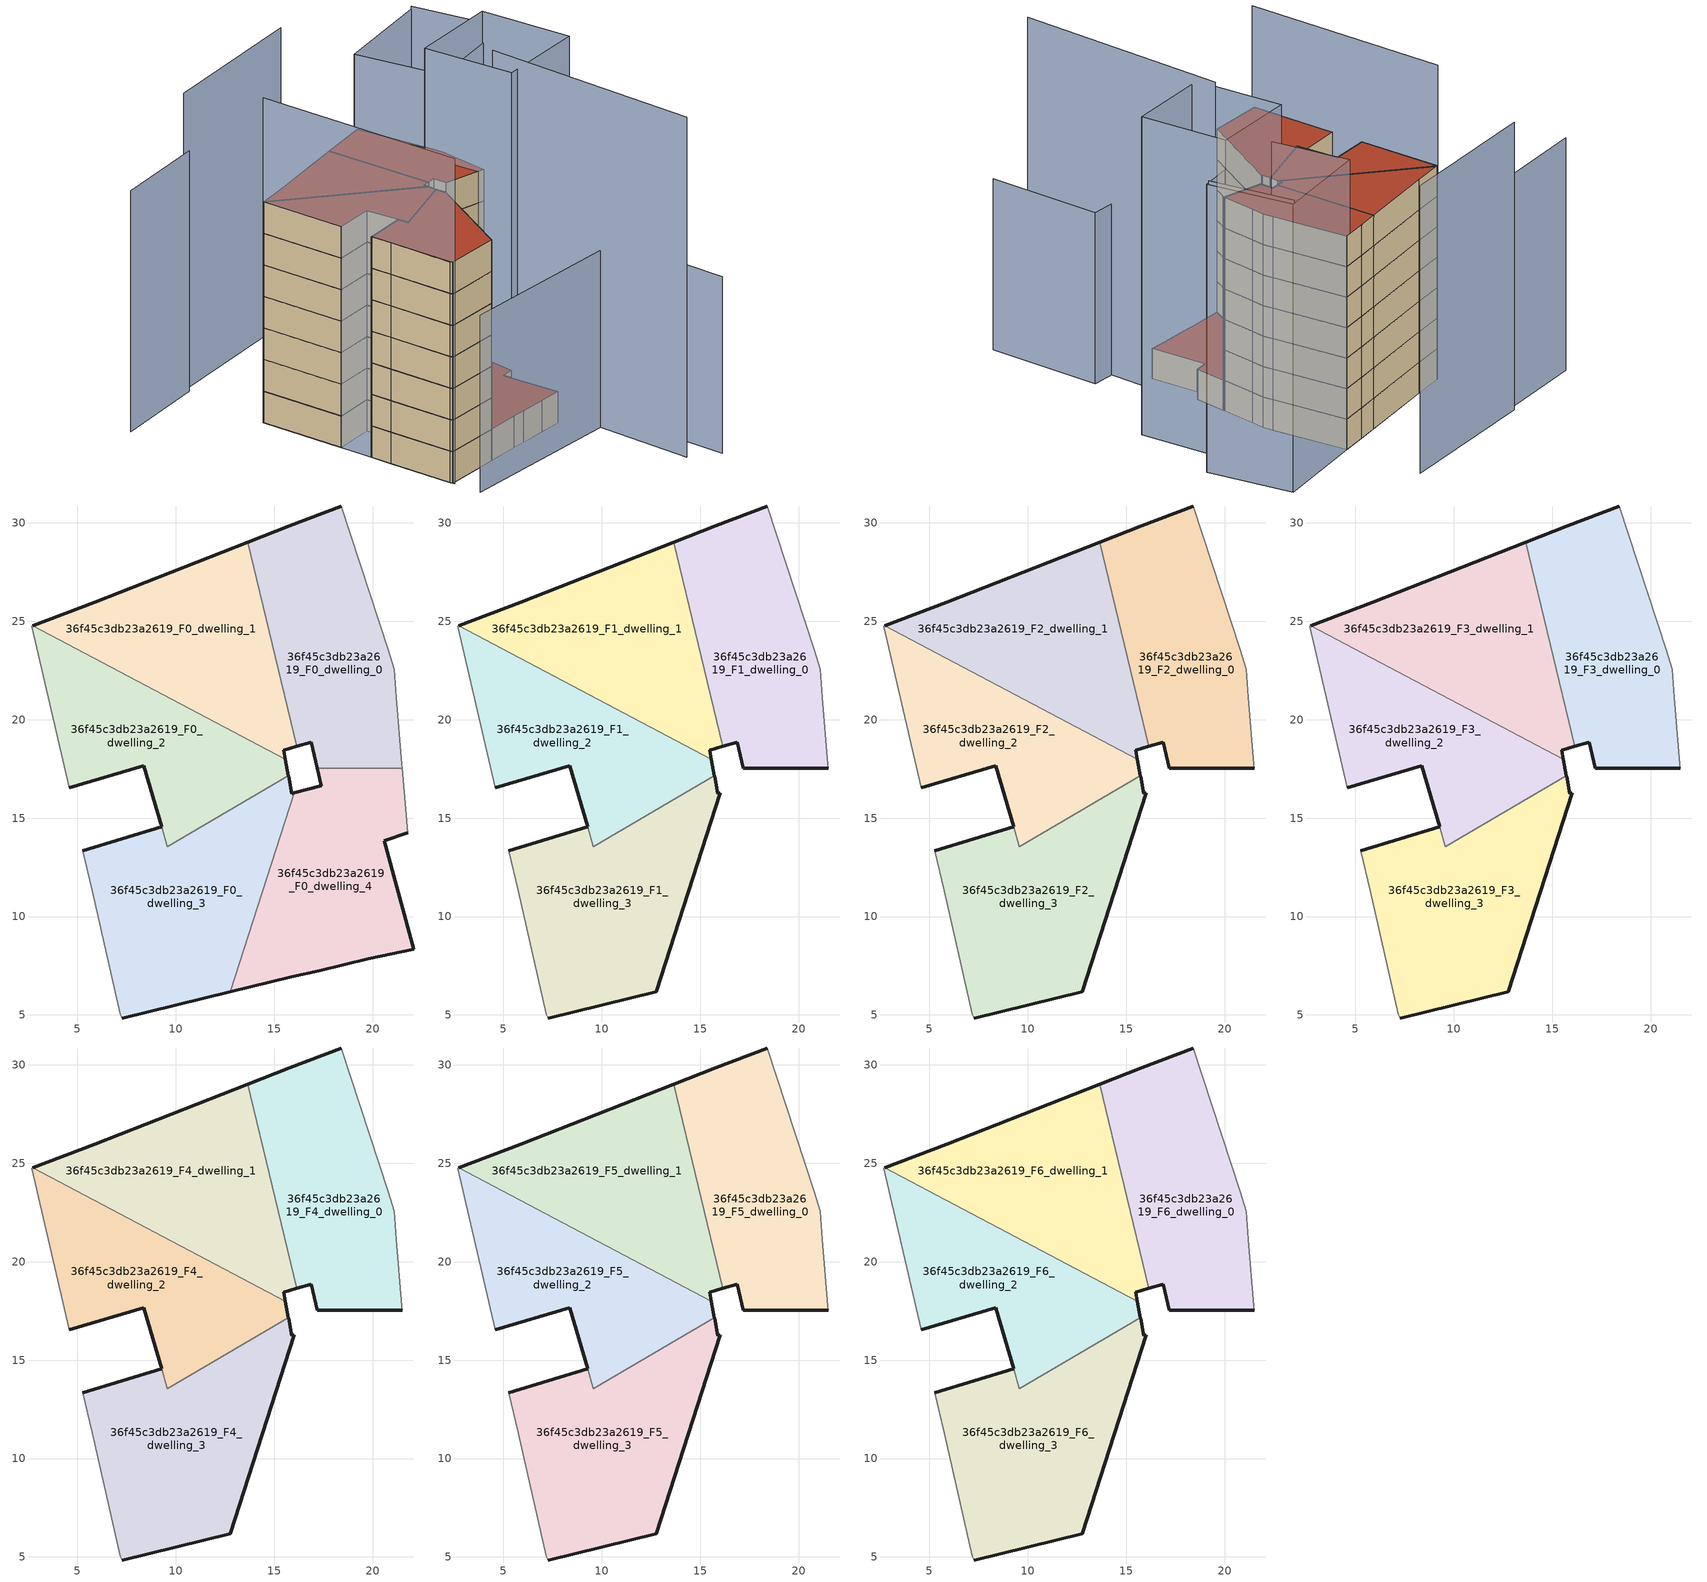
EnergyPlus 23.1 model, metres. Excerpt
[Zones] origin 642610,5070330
36f45c3db23a2619_F0_dwelling_0
 floor ground (EU_floor_Construction): 21.52,17.54 21.5,17.75 21.2,21.15 21.1,22.55 20.8,23.56 18.4,30.86 15.8,29.86 13.67,29.02 16.16,18.64 16.9,18.85 17.19,17.54 z0
 wall outside (EU_wall_Construction): 17.19,17.54 16.9,18.85 16.16,18.64 / 13.67,29.02 15.8,29.86 18.4,30.86 z0:3
 wall adiabatic (EU_wall_Construction): 18.4,30.86 20.8,23.56 21.1,22.55 21.2,21.15 21.5,17.75 21.52,17.54 z0:3
 wall to 36f45c3db23a2619_F0_dwelling_4 (EU_wall_Construction): 21.52,17.54 17.19,17.54 z0:3
 wall to 36f45c3db23a2619_F0_dwelling_1 (EU_wall_Construction): 16.16,18.64 13.67,29.02 z0:3
36f45c3db23a2619_F0_dwelling_1
 floor ground (EU_floor_Construction): 15.58,17.99 15.49,18.46 16.16,18.64 13.67,29.02 5.89,25.96 2.73,24.78 z0
 wall outside (EU_wall_Construction): 16.16,18.64 15.49,18.46 15.58,17.99 / 2.73,24.78 5.89,25.96 13.67,29.02 z0:3
 wall to 36f45c3db23a2619_F0_dwelling_2 (EU_wall_Construction): 15.58,17.99 2.73,24.78 z0:3
36f45c3db23a2619_F0_dwelling_2
 floor ground (EU_floor_Construction): 15.58,17.99 2.73,24.78 2.69,24.76 4.59,16.56 8.39,17.66 9.29,14.56 9.29,14.55 9.58,13.56 15.73,17.14 z0
 wall outside (EU_wall_Construction): 15.58,17.99 15.73,17.14 / 9.29,14.56 8.39,17.66 4.59,16.56 z0:3
 wall adiabatic (EU_wall_Construction): 4.59,16.56 2.69,24.76 2.73,24.78 z0:3
 wall to 36f45c3db23a2619_F0_dwelling_3 (EU_wall_Construction): 15.73,17.14 9.58,13.56 9.29,14.55 9.29,14.56 z0:3
36f45c3db23a2619_F0_dwelling_3
 floor ground (EU_floor_Construction): 12.78,6.19 16.02,16.29 15.89,16.25 15.73,17.14 9.58,13.56 9.29,14.55 9.29,14.56 9.29,14.55 5.29,13.35 5.75,11.32 7.19,5.05 7.28,4.85 z0
 wall outside (EU_wall_Construction): 5.29,13.35 9.29,14.55 9.29,14.56 / 15.73,17.14 15.89,16.25 16.02,16.29 / 12.78,6.19 7.28,4.85 z0:3
 wall to 36f45c3db23a2619_F0_dwelling_4 (EU_wall_Construction): 16.02,16.29 12.78,6.19 z0:3
 wall adiabatic (EU_wall_Construction): 7.28,4.85 7.19,5.05 5.75,11.32 5.29,13.35 z0:3
36f45c3db23a2619_F0_dwelling_4
 floor ground (EU_floor_Construction): 22.1,8.34 20.6,13.85 21.8,14.25 21.52,17.54 17.19,17.54 17.4,16.65 16.02,16.29 12.78,6.19 15.89,6.95 17.29,7.25 19.79,7.84 z0
 wall outside (EU_wall_Construction): 16.02,16.29 17.4,16.65 17.19,17.54 / 21.8,14.25 20.6,13.85 22.1,8.34 19.79,7.84 17.29,7.25 15.89,6.95 12.78,6.19 z0:3
 wall adiabatic (EU_wall_Construction): 21.52,17.54 21.8,14.25 z0:3
 roof outside (EU_roof_Construction): 21.52,17.54 21.8,14.25 20.6,13.85 22.1,8.34 19.79,7.84 17.29,7.25 15.89,6.95 12.78,6.19 16.02,16.29 17.4,16.65 17.19,17.54 z3
36f45c3db23a2619_F1_dwelling_0
 floor to 36f45c3db23a2619_F0_dwelling_0 (EU_floor_Construction): 21.52,17.54 21.5,17.75 21.2,21.15 21.1,22.55 20.8,23.56 18.4,30.86 15.8,29.86 13.67,29.02 16.16,18.64 16.9,18.85 17.19,17.54 z3
 wall outside (EU_wall_Construction): 21.52,17.54 17.19,17.54 16.9,18.85 16.16,18.64 / 13.67,29.02 15.8,29.86 18.4,30.86 z3:6
 wall adiabatic (EU_wall_Construction): 18.4,30.86 20.8,23.56 21.1,22.55 21.2,21.15 21.5,17.75 21.52,17.54 z3:6
 wall to 36f45c3db23a2619_F1_dwelling_1 (EU_wall_Construction): 16.16,18.64 13.67,29.02 z3:6
36f45c3db23a2619_F1_dwelling_1
 floor to 36f45c3db23a2619_F0_dwelling_1 (EU_floor_Construction): 15.58,17.99 15.49,18.46 16.16,18.64 13.67,29.02 5.89,25.96 2.73,24.78 z3
 wall outside (EU_wall_Construction): 16.16,18.64 15.49,18.46 15.58,17.99 / 2.73,24.78 5.89,25.96 13.67,29.02 z3:6
 wall to 36f45c3db23a2619_F1_dwelling_2 (EU_wall_Construction): 15.58,17.99 2.73,24.78 z3:6
36f45c3db23a2619_F1_dwelling_2
 floor to 36f45c3db23a2619_F0_dwelling_2 (EU_floor_Construction): 15.58,17.99 2.73,24.78 2.69,24.76 4.59,16.56 8.39,17.66 9.29,14.56 9.29,14.55 9.58,13.56 15.73,17.14 z3
 wall outside (EU_wall_Construction): 15.58,17.99 15.73,17.14 / 9.29,14.56 8.39,17.66 4.59,16.56 z3:6
 wall adiabatic (EU_wall_Construction): 4.59,16.56 2.69,24.76 2.73,24.78 z3:6
 wall to 36f45c3db23a2619_F1_dwelling_3 (EU_wall_Construction): 15.73,17.14 9.58,13.56 9.29,14.55 9.29,14.56 z3:6
36f45c3db23a2619_F1_dwelling_3
 floor to 36f45c3db23a2619_F0_dwelling_3 (EU_floor_Construction): 12.78,6.19 16.02,16.29 15.89,16.25 15.73,17.14 9.58,13.56 9.29,14.55 9.29,14.56 9.29,14.55 5.29,13.35 5.75,11.32 7.19,5.05 7.28,4.85 z3
 wall outside (EU_wall_Construction): 5.29,13.35 9.29,14.55 9.29,14.56 / 15.73,17.14 15.89,16.25 16.02,16.29 12.78,6.19 7.28,4.85 z3:6
 wall adiabatic (EU_wall_Construction): 7.28,4.85 7.19,5.05 5.75,11.32 5.29,13.35 z3:6
36f45c3db23a2619_F2_dwelling_0
 floor to 36f45c3db23a2619_F1_dwelling_0 (EU_floor_Construction): 21.52,17.54 21.5,17.75 21.2,21.15 21.1,22.55 20.8,23.56 18.4,30.86 15.8,29.86 13.67,29.02 16.16,18.64 16.9,18.85 17.19,17.54 z6
 wall outside (EU_wall_Construction): 21.52,17.54 17.19,17.54 16.9,18.85 16.16,18.64 / 13.67,29.02 15.8,29.86 18.4,30.86 z6:9
 wall adiabatic (EU_wall_Construction): 18.4,30.86 20.8,23.56 21.1,22.55 21.2,21.15 21.5,17.75 21.52,17.54 z6:9
 wall to 36f45c3db23a2619_F2_dwelling_1 (EU_wall_Construction): 16.16,18.64 13.67,29.02 z6:9
36f45c3db23a2619_F2_dwelling_1
 floor to 36f45c3db23a2619_F1_dwelling_1 (EU_floor_Construction): 15.58,17.99 15.49,18.46 16.16,18.64 13.67,29.02 5.89,25.96 2.73,24.78 z6
 wall outside (EU_wall_Construction): 16.16,18.64 15.49,18.46 15.58,17.99 / 2.73,24.78 5.89,25.96 13.67,29.02 z6:9
 wall to 36f45c3db23a2619_F2_dwelling_2 (EU_wall_Construction): 15.58,17.99 2.73,24.78 z6:9
36f45c3db23a2619_F2_dwelling_2
 floor to 36f45c3db23a2619_F1_dwelling_2 (EU_floor_Construction): 15.58,17.99 2.73,24.78 2.69,24.76 4.59,16.56 8.39,17.66 9.29,14.56 9.29,14.55 9.58,13.56 15.73,17.14 z6
 wall outside (EU_wall_Construction): 15.58,17.99 15.73,17.14 / 9.29,14.56 8.39,17.66 4.59,16.56 z6:9
 wall adiabatic (EU_wall_Construction): 4.59,16.56 2.69,24.76 2.73,24.78 z6:9
 wall to 36f45c3db23a2619_F2_dwelling_3 (EU_wall_Construction): 15.73,17.14 9.58,13.56 9.29,14.55 9.29,14.56 z6:9
36f45c3db23a2619_F2_dwelling_3
 floor to 36f45c3db23a2619_F1_dwelling_3 (EU_floor_Construction): 12.78,6.19 16.02,16.29 15.89,16.25 15.73,17.14 9.58,13.56 9.29,14.55 9.29,14.56 9.29,14.55 5.29,13.35 5.75,11.32 7.19,5.05 7.28,4.85 z6
 wall outside (EU_wall_Construction): 5.29,13.35 9.29,14.55 9.29,14.56 / 15.73,17.14 15.89,16.25 16.02,16.29 12.78,6.19 7.28,4.85 z6:9
 wall adiabatic (EU_wall_Construction): 7.28,4.85 7.19,5.05 5.75,11.32 5.29,13.35 z6:9
36f45c3db23a2619_F3_dwelling_0
 floor to 36f45c3db23a2619_F2_dwelling_0 (EU_floor_Construction): 21.52,17.54 21.5,17.75 21.2,21.15 21.1,22.55 20.8,23.56 18.4,30.86 15.8,29.86 13.67,29.02 16.16,18.64 16.9,18.85 17.19,17.54 z9
 wall outside (EU_wall_Construction): 21.52,17.54 17.19,17.54 16.9,18.85 16.16,18.64 / 13.67,29.02 15.8,29.86 18.4,30.86 z9:12
 wall adiabatic (EU_wall_Construction): 18.4,30.86 20.8,23.56 21.1,22.55 21.2,21.15 21.5,17.75 21.52,17.54 z9:12
 wall to 36f45c3db23a2619_F3_dwelling_1 (EU_wall_Construction): 16.16,18.64 13.67,29.02 z9:12
36f45c3db23a2619_F3_dwelling_1
 floor to 36f45c3db23a2619_F2_dwelling_1 (EU_floor_Construction): 15.58,17.99 15.49,18.46 16.16,18.64 13.67,29.02 5.89,25.96 2.73,24.78 z9
 wall outside (EU_wall_Construction): 16.16,18.64 15.49,18.46 15.58,17.99 / 2.73,24.78 5.89,25.96 13.67,29.02 z9:12
 wall to 36f45c3db23a2619_F3_dwelling_2 (EU_wall_Construction): 15.58,17.99 2.73,24.78 z9:12
36f45c3db23a2619_F3_dwelling_2
 floor to 36f45c3db23a2619_F2_dwelling_2 (EU_floor_Construction): 15.58,17.99 2.73,24.78 2.69,24.76 4.59,16.56 8.39,17.66 9.29,14.56 9.29,14.55 9.58,13.56 15.73,17.14 z9
 wall outside (EU_wall_Construction): 15.58,17.99 15.73,17.14 / 9.29,14.56 8.39,17.66 4.59,16.56 z9:12
 wall adiabatic (EU_wall_Construction): 4.59,16.56 2.69,24.76 2.73,24.78 z9:12
 wall to 36f45c3db23a2619_F3_dwelling_3 (EU_wall_Construction): 15.73,17.14 9.58,13.56 9.29,14.55 9.29,14.56 z9:12
36f45c3db23a2619_F3_dwelling_3
 floor to 36f45c3db23a2619_F2_dwelling_3 (EU_floor_Construction): 12.78,6.19 16.02,16.29 15.89,16.25 15.73,17.14 9.58,13.56 9.29,14.55 9.29,14.56 9.29,14.55 5.29,13.35 5.75,11.32 7.19,5.05 7.28,4.85 z9
 wall outside (EU_wall_Construction): 5.29,13.35 9.29,14.55 9.29,14.56 / 15.73,17.14 15.89,16.25 16.02,16.29 12.78,6.19 7.28,4.85 z9:12
 wall adiabatic (EU_wall_Construction): 7.28,4.85 7.19,5.05 5.75,11.32 5.29,13.35 z9:12
36f45c3db23a2619_F4_dwelling_0
 floor to 36f45c3db23a2619_F3_dwelling_0 (EU_floor_Construction): 21.52,17.54 21.5,17.75 21.2,21.15 21.1,22.55 20.8,23.56 18.4,30.86 15.8,29.86 13.67,29.02 16.16,18.64 16.9,18.85 17.19,17.54 z12
 wall outside (EU_wall_Construction): 21.52,17.54 17.19,17.54 16.9,18.85 16.16,18.64 / 13.67,29.02 15.8,29.86 18.4,30.86 z12:15
 wall adiabatic (EU_wall_Construction): 18.4,30.86 20.8,23.56 21.1,22.55 21.2,21.15 21.5,17.75 21.52,17.54 z12:15
 wall to 36f45c3db23a2619_F4_dwelling_1 (EU_wall_Construction): 16.16,18.64 13.67,29.02 z12:15
36f45c3db23a2619_F4_dwelling_1
 floor to 36f45c3db23a2619_F3_dwelling_1 (EU_floor_Construction): 15.58,17.99 15.49,18.46 16.16,18.64 13.67,29.02 5.89,25.96 2.73,24.78 z12
 wall outside (EU_wall_Construction): 16.16,18.64 15.49,18.46 15.58,17.99 / 2.73,24.78 5.89,25.96 13.67,29.02 z12:15
 wall to 36f45c3db23a2619_F4_dwelling_2 (EU_wall_Construction): 15.58,17.99 2.73,24.78 z12:15
36f45c3db23a2619_F4_dwelling_2
 floor to 36f45c3db23a2619_F3_dwelling_2 (EU_floor_Construction): 15.58,17.99 2.73,24.78 2.69,24.76 4.59,16.56 8.39,17.66 9.29,14.56 9.29,14.55 9.58,13.56 15.73,17.14 z12
 wall outside (EU_wall_Construction): 15.58,17.99 15.73,17.14 / 9.29,14.56 8.39,17.66 4.59,16.56 z12:15
 wall adiabatic (EU_wall_Construction): 4.59,16.56 2.69,24.76 2.73,24.78 z12:15
 wall to 36f45c3db23a2619_F4_dwelling_3 (EU_wall_Construction): 15.73,17.14 9.58,13.56 9.29,14.55 9.29,14.56 z12:15
36f45c3db23a2619_F4_dwelling_3
 floor to 36f45c3db23a2619_F3_dwelling_3 (EU_floor_Construction): 12.78,6.19 16.02,16.29 15.89,16.25 15.73,17.14 9.58,13.56 9.29,14.55 9.29,14.56 9.29,14.55 5.29,13.35 5.75,11.32 7.19,5.05 7.28,4.85 z12
 wall outside (EU_wall_Construction): 5.29,13.35 9.29,14.55 9.29,14.56 / 15.73,17.14 15.89,16.25 16.02,16.29 12.78,6.19 7.28,4.85 z12:15
 wall adiabatic (EU_wall_Construction): 7.28,4.85 7.19,5.05 5.75,11.32 5.29,13.35 z12:15
36f45c3db23a2619_F5_dwelling_0
 floor to 36f45c3db23a2619_F4_dwelling_0 (EU_floor_Construction): 21.52,17.54 21.5,17.75 21.2,21.15 21.1,22.55 20.8,23.56 18.4,30.86 15.8,29.86 13.67,29.02 16.16,18.64 16.9,18.85 17.19,17.54 z15
 wall outside (EU_wall_Construction): 21.52,17.54 17.19,17.54 16.9,18.85 16.16,18.64 / 13.67,29.02 15.8,29.86 18.4,30.86 z15:18
 wall adiabatic (EU_wall_Construction): 18.4,30.86 20.8,23.56 21.1,22.55 21.2,21.15 21.5,17.75 21.52,17.54 z15:18
 wall to 36f45c3db23a2619_F5_dwelling_1 (EU_wall_Construction): 16.16,18.64 13.67,29.02 z15:18
36f45c3db23a2619_F5_dwelling_1
 floor to 36f45c3db23a2619_F4_dwelling_1 (EU_floor_Construction): 15.58,17.99 15.49,18.46 16.16,18.64 13.67,29.02 5.89,25.96 2.73,24.78 z15
 wall outside (EU_wall_Construction): 16.16,18.64 15.49,18.46 15.58,17.99 / 2.73,24.78 5.89,25.96 13.67,29.02 z15:18
 wall to 36f45c3db23a2619_F5_dwelling_2 (EU_wall_Construction): 15.58,17.99 2.73,24.78 z15:18
36f45c3db23a2619_F5_dwelling_2
 floor to 36f45c3db23a2619_F4_dwelling_2 (EU_floor_Construction): 15.58,17.99 2.73,24.78 2.69,24.76 4.59,16.56 8.39,17.66 9.29,14.56 9.29,14.55 9.58,13.56 15.73,17.14 z15
 wall outside (EU_wall_Construction): 15.58,17.99 15.73,17.14 / 9.29,14.56 8.39,17.66 4.59,16.56 z15:18
 wall adiabatic (EU_wall_Construction): 4.59,16.56 2.69,24.76 2.73,24.78 z15:18
 wall to 36f45c3db23a2619_F5_dwelling_3 (EU_wall_Construction): 15.73,17.14 9.58,13.56 9.29,14.55 9.29,14.56 z15:18
36f45c3db23a2619_F5_dwelling_3
 floor to 36f45c3db23a2619_F4_dwelling_3 (EU_floor_Construction): 12.78,6.19 16.02,16.29 15.89,16.25 15.73,17.14 9.58,13.56 9.29,14.55 9.29,14.56 9.29,14.55 5.29,13.35 5.75,11.32 7.19,5.05 7.28,4.85 z15
 wall outside (EU_wall_Construction): 5.29,13.35 9.29,14.55 9.29,14.56 / 15.73,17.14 15.89,16.25 16.02,16.29 12.78,6.19 7.28,4.85 z15:18
 wall adiabatic (EU_wall_Construction): 7.28,4.85 7.19,5.05 5.75,11.32 5.29,13.35 z15:18
36f45c3db23a2619_F6_dwelling_0
 floor to 36f45c3db23a2619_F5_dwelling_0 (EU_floor_Construction): 21.52,17.54 21.5,17.75 21.2,21.15 21.1,22.55 20.8,23.56 18.4,30.86 15.8,29.86 13.67,29.02 16.16,18.64 16.9,18.85 17.19,17.54 z18
 wall outside (EU_wall_Construction): 21.52,17.54 17.19,17.54 16.9,18.85 16.16,18.64 / 13.67,29.02 15.8,29.86 18.4,30.86 z18:21
 wall adiabatic (EU_wall_Construction): 18.4,30.86 20.8,23.56 21.1,22.55 21.2,21.15 21.5,17.75 21.52,17.54 z18:21
 wall to 36f45c3db23a2619_F6_dwelling_1 (EU_wall_Construction): 16.16,18.64 13.67,29.02 z18:21
 roof outside (EU_roof_Construction): 18.4,30.86 20.8,23.56 21.1,22.55 21.2,21.15 21.5,17.75 21.52,17.54 17.19,17.54 16.9,18.85 16.16,18.64 13.67,29.02 15.8,29.86 z21
36f45c3db23a2619_F6_dwelling_1
 floor to 36f45c3db23a2619_F5_dwelling_1 (EU_floor_Construction): 15.58,17.99 15.49,18.46 16.16,18.64 13.67,29.02 5.89,25.96 2.73,24.78 z18
 wall outside (EU_wall_Construction): 16.16,18.64 15.49,18.46 15.58,17.99 / 2.73,24.78 5.89,25.96 13.67,29.02 z18:21
 wall to 36f45c3db23a2619_F6_dwelling_2 (EU_wall_Construction): 15.58,17.99 2.73,24.78 z18:21
 roof outside (EU_roof_Construction): 13.67,29.02 16.16,18.64 15.49,18.46 15.58,17.99 2.73,24.78 5.89,25.96 z21
36f45c3db23a2619_F6_dwelling_2
 floor to 36f45c3db23a2619_F5_dwelling_2 (EU_floor_Construction): 15.58,17.99 2.73,24.78 2.69,24.76 4.59,16.56 8.39,17.66 9.29,14.56 9.29,14.55 9.58,13.56 15.73,17.14 z18
 wall outside (EU_wall_Construction): 15.58,17.99 15.73,17.14 / 9.29,14.56 8.39,17.66 4.59,16.56 z18:21
 wall adiabatic (EU_wall_Construction): 4.59,16.56 2.69,24.76 2.73,24.78 z18:21
 wall to 36f45c3db23a2619_F6_dwelling_3 (EU_wall_Construction): 15.73,17.14 9.58,13.56 9.29,14.55 9.29,14.56 z18:21
 roof outside (EU_roof_Construction): 15.58,17.99 15.73,17.14 9.58,13.56 9.29,14.55 9.29,14.56 8.39,17.66 4.59,16.56 2.69,24.76 2.73,24.78 z21
36f45c3db23a2619_F6_dwelling_3
 floor to 36f45c3db23a2619_F5_dwelling_3 (EU_floor_Construction): 12.78,6.19 16.02,16.29 15.89,16.25 15.73,17.14 9.58,13.56 9.29,14.55 9.29,14.56 9.29,14.55 5.29,13.35 5.75,11.32 7.19,5.05 7.28,4.85 z18
 wall outside (EU_wall_Construction): 5.29,13.35 9.29,14.55 9.29,14.56 / 15.73,17.14 15.89,16.25 16.02,16.29 12.78,6.19 7.28,4.85 z18:21
 wall adiabatic (EU_wall_Construction): 7.28,4.85 7.19,5.05 5.75,11.32 5.29,13.35 z18:21
 roof outside (EU_roof_Construction): 15.89,16.25 16.02,16.29 12.78,6.19 7.28,4.85 7.19,5.05 5.75,11.32 5.29,13.35 9.29,14.55 9.29,14.56 9.29,14.55 9.58,13.56 15.73,17.14 z21
shading: 7.97,1.96 26.6,5.84 / 26.6,5.84 28.95,-5.43 z0:16.8; 2.69,24.76 7.38,4.69 z0:30.9; 1.88,33.7 -7.22,30.67 z0:22.9; 26.12,-4.05 22.09,17.12 z0:32.3; 27.8,25.36 30.34,16.72 / 30.34,16.72 21.81,14.22 / 21.81,14.22 19.27,22.85 / 19.27,22.85 27.8,25.36 z0:31.3; 16.54,38.86 1.59,34.07 / 17.88,30.66 27.71,34.56 / 27.71,34.56 30.93,26.46 / 30.93,26.46 21.1,22.55 / 21.1,22.55 17.88,30.66 z0:28.3; 30.71,26.46 27.56,34.5 z0:28.6
[Building]
EU S2 Campaign: North Axis=0; Terrain=City; Solar Distribution=FullExterior
[Site:Location]
Lyon-Bron: Latitude=45.75; Longitude=5; Time Zone=1; Elevation=198
[SizingPeriod:WeatherFileDays]
AnnualSizingPeriod: Begin Month=1; Begin Day of Month=1; End Month=12; End Day of Month=31; Day of Week for Start Day=Monday; Use Weather File Daylight Saving Period=No; Use Weather File Rain and Snow Indicators=No
[MATERIAL]
EU_InternalMass_Material: Roughness=MediumRough; Thickness=0.1; Conductivity=1; Density=1800; Specific Heat=900; Thermal Absorptance=0.9; Solar Absorptance=0.7; Visible Absorptance=0.7
[MATERIAL:NOMASS] Roughness=MediumRough; Thermal Absorptance=0.9; Solar Absorptance=0.7; Visible Absorptance=0.7
Name | Thermal Resistance
EU_wall_NoMass | 0.776494
EU_roof_NoMass | 0.486893
EU_floor_NoMass | 0.421597
[CONSTRUCTION]
EU_wall_Construction: EU_wall_NoMass
EU_roof_Construction: EU_roof_NoMass
EU_floor_Construction: EU_floor_NoMass
EU_InternalMass_Construction: EU_InternalMass_Material
[ZONE] Type=1; Multiplier=1; Ceiling Height=autocalculate; Floor Area=autocalculate; Part of Total Floor Area=Yes
Name | Volume
36f45c3db23a2619_F0_dwelling_0; 36f45c3db23a2619_F1_dwelling_0; 36f45c3db23a2619_F2_dwelling_0; 36f45c3db23a2619_F3_dwelling_0; 36f45c3db23a2619_F4_dwelling_0; 36f45c3db23a2619_F5_dwelling_0; 36f45c3db23a2619_F6_dwelling_0 | 203.468
36f45c3db23a2619_F0_dwelling_1; 36f45c3db23a2619_F1_dwelling_1; 36f45c3db23a2619_F2_dwelling_1; 36f45c3db23a2619_F3_dwelling_1; 36f45c3db23a2619_F4_dwelling_1; 36f45c3db23a2619_F5_dwelling_1; 36f45c3db23a2619_F6_dwelling_1 | 203.446
36f45c3db23a2619_F0_dwelling_2; 36f45c3db23a2619_F1_dwelling_2; 36f45c3db23a2619_F2_dwelling_2; 36f45c3db23a2619_F3_dwelling_2; 36f45c3db23a2619_F4_dwelling_2; 36f45c3db23a2619_F5_dwelling_2; 36f45c3db23a2619_F6_dwelling_2 | 183.575
36f45c3db23a2619_F0_dwelling_3; 36f45c3db23a2619_F1_dwelling_3; 36f45c3db23a2619_F2_dwelling_3; 36f45c3db23a2619_F3_dwelling_3; 36f45c3db23a2619_F4_dwelling_3; 36f45c3db23a2619_F5_dwelling_3; 36f45c3db23a2619_F6_dwelling_3 | 223.361
36f45c3db23a2619_F0_dwelling_4 | 203.445
[INTERNALMASS] Construction=EU_InternalMass_Construction
Name | Zone or ZoneList | Surface Area
36f45c3db23a2619_F0_dwelling_0_EU_InternalMass | 36f45c3db23a2619_F0_dwelling_0 | 67.8223
36f45c3db23a2619_F0_dwelling_1_EU_InternalMass | 36f45c3db23a2619_F0_dwelling_1 | 67.8154
36f45c3db23a2619_F0_dwelling_2_EU_InternalMass | 36f45c3db23a2619_F0_dwelling_2 | 61.1926
36f45c3db23a2619_F0_dwelling_3_EU_InternalMass | 36f45c3db23a2619_F0_dwelling_3 | 74.4525
36f45c3db23a2619_F0_dwelling_4_EU_InternalMass | 36f45c3db23a2619_F0_dwelling_4 | 67.8153
36f45c3db23a2619_F1_dwelling_0_EU_InternalMass | 36f45c3db23a2619_F1_dwelling_0 | 70.6395
36f45c3db23a2619_F1_dwelling_1_EU_InternalMass | 36f45c3db23a2619_F1_dwelling_1 | 98.9124
36f45c3db23a2619_F1_dwelling_2_EU_InternalMass | 36f45c3db23a2619_F1_dwelling_2 | 84.7711
36f45c3db23a2619_F1_dwelling_3_EU_InternalMass | 36f45c3db23a2619_F1_dwelling_3 | 84.7699
36f45c3db23a2619_F2_dwelling_0_EU_InternalMass | 36f45c3db23a2619_F2_dwelling_0 | 70.6395
36f45c3db23a2619_F2_dwelling_1_EU_InternalMass | 36f45c3db23a2619_F2_dwelling_1 | 98.9124
36f45c3db23a2619_F2_dwelling_2_EU_InternalMass | 36f45c3db23a2619_F2_dwelling_2 | 84.7711
36f45c3db23a2619_F2_dwelling_3_EU_InternalMass | 36f45c3db23a2619_F2_dwelling_3 | 84.7699
36f45c3db23a2619_F3_dwelling_0_EU_InternalMass | 36f45c3db23a2619_F3_dwelling_0 | 70.6395
36f45c3db23a2619_F3_dwelling_1_EU_InternalMass | 36f45c3db23a2619_F3_dwelling_1 | 98.9124
36f45c3db23a2619_F3_dwelling_2_EU_InternalMass | 36f45c3db23a2619_F3_dwelling_2 | 84.7711
36f45c3db23a2619_F3_dwelling_3_EU_InternalMass | 36f45c3db23a2619_F3_dwelling_3 | 84.7699
36f45c3db23a2619_F4_dwelling_0_EU_InternalMass | 36f45c3db23a2619_F4_dwelling_0 | 70.6395
36f45c3db23a2619_F4_dwelling_1_EU_InternalMass | 36f45c3db23a2619_F4_dwelling_1 | 98.9124
36f45c3db23a2619_F4_dwelling_2_EU_InternalMass | 36f45c3db23a2619_F4_dwelling_2 | 84.7711
36f45c3db23a2619_F4_dwelling_3_EU_InternalMass | 36f45c3db23a2619_F4_dwelling_3 | 84.7699
36f45c3db23a2619_F5_dwelling_0_EU_InternalMass | 36f45c3db23a2619_F5_dwelling_0 | 70.6395
36f45c3db23a2619_F5_dwelling_1_EU_InternalMass | 36f45c3db23a2619_F5_dwelling_1 | 98.9124
36f45c3db23a2619_F5_dwelling_2_EU_InternalMass | 36f45c3db23a2619_F5_dwelling_2 | 84.7711
36f45c3db23a2619_F5_dwelling_3_EU_InternalMass | 36f45c3db23a2619_F5_dwelling_3 | 84.7699
36f45c3db23a2619_F6_dwelling_0_EU_InternalMass | 36f45c3db23a2619_F6_dwelling_0 | 70.6395
36f45c3db23a2619_F6_dwelling_1_EU_InternalMass | 36f45c3db23a2619_F6_dwelling_1 | 98.9124
36f45c3db23a2619_F6_dwelling_2_EU_InternalMass | 36f45c3db23a2619_F6_dwelling_2 | 84.7711
36f45c3db23a2619_F6_dwelling_3_EU_InternalMass | 36f45c3db23a2619_F6_dwelling_3 | 84.7699
[OTHEREQUIPMENT] Fuel Type=Electricity; Design Level Calculation Method=Watts/Area; Power per Zone Floor Area=1; Fraction Latent=0; Fraction Radiant=0; Fraction Lost=0; Carbon Dioxide Generation Rate=0; EndUse Subcategory=EU_Step8_InternalGains
Name | Zone or ZoneList or Space or SpaceList | Schedule
EU_Step8_InternalGain_36f45c3db23a2619_F0_dwelling_0_f000 | 36f45c3db23a2619_F0_dwelling_0 | EU_Step8_GainSchedule_36f45c3db23a2619_F0_dwelling_0_f000
EU_Step8_InternalGain_36f45c3db23a2619_F0_dwelling_1_f000 | 36f45c3db23a2619_F0_dwelling_1 | EU_Step8_GainSchedule_36f45c3db23a2619_F0_dwelling_1_f000
EU_Step8_InternalGain_36f45c3db23a2619_F0_dwelling_2_f000 | 36f45c3db23a2619_F0_dwelling_2 | EU_Step8_GainSchedule_36f45c3db23a2619_F0_dwelling_2_f000
EU_Step8_InternalGain_36f45c3db23a2619_F0_dwelling_3_f000 | 36f45c3db23a2619_F0_dwelling_3 | EU_Step8_GainSchedule_36f45c3db23a2619_F0_dwelling_3_f000
EU_Step8_InternalGain_36f45c3db23a2619_F0_dwelling_4_f000 | 36f45c3db23a2619_F0_dwelling_4 | EU_Step8_GainSchedule_36f45c3db23a2619_F0_dwelling_4_f000
EU_Step8_InternalGain_36f45c3db23a2619_F1_dwelling_0_f000 | 36f45c3db23a2619_F1_dwelling_0 | EU_Step8_GainSchedule_36f45c3db23a2619_F1_dwelling_0_f000
EU_Step8_InternalGain_36f45c3db23a2619_F1_dwelling_1_f000 | 36f45c3db23a2619_F1_dwelling_1 | EU_Step8_GainSchedule_36f45c3db23a2619_F1_dwelling_1_f000
EU_Step8_InternalGain_36f45c3db23a2619_F1_dwelling_2_f000 | 36f45c3db23a2619_F1_dwelling_2 | EU_Step8_GainSchedule_36f45c3db23a2619_F1_dwelling_2_f000
EU_Step8_InternalGain_36f45c3db23a2619_F1_dwelling_3_f000 | 36f45c3db23a2619_F1_dwelling_3 | EU_Step8_GainSchedule_36f45c3db23a2619_F1_dwelling_3_f000
EU_Step8_InternalGain_36f45c3db23a2619_F2_dwelling_0_f000 | 36f45c3db23a2619_F2_dwelling_0 | EU_Step8_GainSchedule_36f45c3db23a2619_F2_dwelling_0_f000
EU_Step8_InternalGain_36f45c3db23a2619_F2_dwelling_1_f000 | 36f45c3db23a2619_F2_dwelling_1 | EU_Step8_GainSchedule_36f45c3db23a2619_F2_dwelling_1_f000
EU_Step8_InternalGain_36f45c3db23a2619_F2_dwelling_2_f000 | 36f45c3db23a2619_F2_dwelling_2 | EU_Step8_GainSchedule_36f45c3db23a2619_F2_dwelling_2_f000
EU_Step8_InternalGain_36f45c3db23a2619_F2_dwelling_3_f000 | 36f45c3db23a2619_F2_dwelling_3 | EU_Step8_GainSchedule_36f45c3db23a2619_F2_dwelling_3_f000
EU_Step8_InternalGain_36f45c3db23a2619_F3_dwelling_0_f000 | 36f45c3db23a2619_F3_dwelling_0 | EU_Step8_GainSchedule_36f45c3db23a2619_F3_dwelling_0_f000
EU_Step8_InternalGain_36f45c3db23a2619_F3_dwelling_1_f000 | 36f45c3db23a2619_F3_dwelling_1 | EU_Step8_GainSchedule_36f45c3db23a2619_F3_dwelling_1_f000
EU_Step8_InternalGain_36f45c3db23a2619_F3_dwelling_2_f000 | 36f45c3db23a2619_F3_dwelling_2 | EU_Step8_GainSchedule_36f45c3db23a2619_F3_dwelling_2_f000
EU_Step8_InternalGain_36f45c3db23a2619_F3_dwelling_3_f000 | 36f45c3db23a2619_F3_dwelling_3 | EU_Step8_GainSchedule_36f45c3db23a2619_F3_dwelling_3_f000
EU_Step8_InternalGain_36f45c3db23a2619_F4_dwelling_0_f000 | 36f45c3db23a2619_F4_dwelling_0 | EU_Step8_GainSchedule_36f45c3db23a2619_F4_dwelling_0_f000
EU_Step8_InternalGain_36f45c3db23a2619_F4_dwelling_1_f000 | 36f45c3db23a2619_F4_dwelling_1 | EU_Step8_GainSchedule_36f45c3db23a2619_F4_dwelling_1_f000
EU_Step8_InternalGain_36f45c3db23a2619_F4_dwelling_2_f000 | 36f45c3db23a2619_F4_dwelling_2 | EU_Step8_GainSchedule_36f45c3db23a2619_F4_dwelling_2_f000
EU_Step8_InternalGain_36f45c3db23a2619_F4_dwelling_3_f000 | 36f45c3db23a2619_F4_dwelling_3 | EU_Step8_GainSchedule_36f45c3db23a2619_F4_dwelling_3_f000
EU_Step8_InternalGain_36f45c3db23a2619_F5_dwelling_0_f000 | 36f45c3db23a2619_F5_dwelling_0 | EU_Step8_GainSchedule_36f45c3db23a2619_F5_dwelling_0_f000
EU_Step8_InternalGain_36f45c3db23a2619_F5_dwelling_1_f000 | 36f45c3db23a2619_F5_dwelling_1 | EU_Step8_GainSchedule_36f45c3db23a2619_F5_dwelling_1_f000
EU_Step8_InternalGain_36f45c3db23a2619_F5_dwelling_2_f000 | 36f45c3db23a2619_F5_dwelling_2 | EU_Step8_GainSchedule_36f45c3db23a2619_F5_dwelling_2_f000
EU_Step8_InternalGain_36f45c3db23a2619_F5_dwelling_3_f000 | 36f45c3db23a2619_F5_dwelling_3 | EU_Step8_GainSchedule_36f45c3db23a2619_F5_dwelling_3_f000
EU_Step8_InternalGain_36f45c3db23a2619_F6_dwelling_0_f000 | 36f45c3db23a2619_F6_dwelling_0 | EU_Step8_GainSchedule_36f45c3db23a2619_F6_dwelling_0_f000
EU_Step8_InternalGain_36f45c3db23a2619_F6_dwelling_1_f000 | 36f45c3db23a2619_F6_dwelling_1 | EU_Step8_GainSchedule_36f45c3db23a2619_F6_dwelling_1_f000
EU_Step8_InternalGain_36f45c3db23a2619_F6_dwelling_2_f000 | 36f45c3db23a2619_F6_dwelling_2 | EU_Step8_GainSchedule_36f45c3db23a2619_F6_dwelling_2_f000
EU_Step8_InternalGain_36f45c3db23a2619_F6_dwelling_3_f000 | 36f45c3db23a2619_F6_dwelling_3 | EU_Step8_GainSchedule_36f45c3db23a2619_F6_dwelling_3_f000
[ZONEVENTILATION:DESIGNFLOWRATE] Schedule=EU_AlwaysOn; Design Flow Rate Calculation Method=AirChanges/Hour; Air Changes per Hour=0.693814; Ventilation Type=Natural; Fan Pressure Rise=0; Fan Total Efficiency=1; Constant Term Coefficient=1; Temperature Term Coefficient=0; Velocity Term Coefficient=0; Velocity Squared Term Coefficient=0; Minimum Indoor Temperature=-100; Maximum Indoor Temperature=100; Delta Temperature=-100; Minimum Outdoor Temperature=-100; Maximum Outdoor Temperature=100; Maximum Wind Speed=40
Name | Zone or ZoneList or Space or SpaceList
EU_ConstantAir_36f45c3db23a2619_F0_dwelling_0 | 36f45c3db23a2619_F0_dwelling_0
EU_ConstantAir_36f45c3db23a2619_F0_dwelling_1 | 36f45c3db23a2619_F0_dwelling_1
EU_ConstantAir_36f45c3db23a2619_F0_dwelling_2 | 36f45c3db23a2619_F0_dwelling_2
EU_ConstantAir_36f45c3db23a2619_F0_dwelling_3 | 36f45c3db23a2619_F0_dwelling_3
EU_ConstantAir_36f45c3db23a2619_F0_dwelling_4 | 36f45c3db23a2619_F0_dwelling_4
EU_ConstantAir_36f45c3db23a2619_F1_dwelling_0 | 36f45c3db23a2619_F1_dwelling_0
EU_ConstantAir_36f45c3db23a2619_F1_dwelling_1 | 36f45c3db23a2619_F1_dwelling_1
EU_ConstantAir_36f45c3db23a2619_F1_dwelling_2 | 36f45c3db23a2619_F1_dwelling_2
EU_ConstantAir_36f45c3db23a2619_F1_dwelling_3 | 36f45c3db23a2619_F1_dwelling_3
EU_ConstantAir_36f45c3db23a2619_F2_dwelling_0 | 36f45c3db23a2619_F2_dwelling_0
EU_ConstantAir_36f45c3db23a2619_F2_dwelling_1 | 36f45c3db23a2619_F2_dwelling_1
EU_ConstantAir_36f45c3db23a2619_F2_dwelling_2 | 36f45c3db23a2619_F2_dwelling_2
EU_ConstantAir_36f45c3db23a2619_F2_dwelling_3 | 36f45c3db23a2619_F2_dwelling_3
EU_ConstantAir_36f45c3db23a2619_F3_dwelling_0 | 36f45c3db23a2619_F3_dwelling_0
EU_ConstantAir_36f45c3db23a2619_F3_dwelling_1 | 36f45c3db23a2619_F3_dwelling_1
EU_ConstantAir_36f45c3db23a2619_F3_dwelling_2 | 36f45c3db23a2619_F3_dwelling_2
EU_ConstantAir_36f45c3db23a2619_F3_dwelling_3 | 36f45c3db23a2619_F3_dwelling_3
EU_ConstantAir_36f45c3db23a2619_F4_dwelling_0 | 36f45c3db23a2619_F4_dwelling_0
EU_ConstantAir_36f45c3db23a2619_F4_dwelling_1 | 36f45c3db23a2619_F4_dwelling_1
EU_ConstantAir_36f45c3db23a2619_F4_dwelling_2 | 36f45c3db23a2619_F4_dwelling_2
EU_ConstantAir_36f45c3db23a2619_F4_dwelling_3 | 36f45c3db23a2619_F4_dwelling_3
EU_ConstantAir_36f45c3db23a2619_F5_dwelling_0 | 36f45c3db23a2619_F5_dwelling_0
EU_ConstantAir_36f45c3db23a2619_F5_dwelling_1 | 36f45c3db23a2619_F5_dwelling_1
EU_ConstantAir_36f45c3db23a2619_F5_dwelling_2 | 36f45c3db23a2619_F5_dwelling_2
EU_ConstantAir_36f45c3db23a2619_F5_dwelling_3 | 36f45c3db23a2619_F5_dwelling_3
EU_ConstantAir_36f45c3db23a2619_F6_dwelling_0 | 36f45c3db23a2619_F6_dwelling_0
EU_ConstantAir_36f45c3db23a2619_F6_dwelling_1 | 36f45c3db23a2619_F6_dwelling_1
EU_ConstantAir_36f45c3db23a2619_F6_dwelling_2 | 36f45c3db23a2619_F6_dwelling_2
EU_ConstantAir_36f45c3db23a2619_F6_dwelling_3 | 36f45c3db23a2619_F6_dwelling_3
[HVACTEMPLATE:THERMOSTAT] Constant Heating Setpoint=20; Constant Cooling Setpoint=50
EU_HeatOnly_36f45c3db23a2619_F0_dwelling_0; EU_HeatOnly_36f45c3db23a2619_F0_dwelling_1; EU_HeatOnly_36f45c3db23a2619_F0_dwelling_2; EU_HeatOnly_36f45c3db23a2619_F0_dwelling_3; EU_HeatOnly_36f45c3db23a2619_F0_dwelling_4; EU_HeatOnly_36f45c3db23a2619_F1_dwelling_0; EU_HeatOnly_36f45c3db23a2619_F1_dwelling_1; EU_HeatOnly_36f45c3db23a2619_F1_dwelling_2; EU_HeatOnly_36f45c3db23a2619_F1_dwelling_3; EU_HeatOnly_36f45c3db23a2619_F2_dwelling_0; EU_HeatOnly_36f45c3db23a2619_F2_dwelling_1; EU_HeatOnly_36f45c3db23a2619_F2_dwelling_2; EU_HeatOnly_36f45c3db23a2619_F2_dwelling_3; EU_HeatOnly_36f45c3db23a2619_F3_dwelling_0; EU_HeatOnly_36f45c3db23a2619_F3_dwelling_1; EU_HeatOnly_36f45c3db23a2619_F3_dwelling_2; EU_HeatOnly_36f45c3db23a2619_F3_dwelling_3; EU_HeatOnly_36f45c3db23a2619_F4_dwelling_0; EU_HeatOnly_36f45c3db23a2619_F4_dwelling_1; EU_HeatOnly_36f45c3db23a2619_F4_dwelling_2; EU_HeatOnly_36f45c3db23a2619_F4_dwelling_3; EU_HeatOnly_36f45c3db23a2619_F5_dwelling_0; EU_HeatOnly_36f45c3db23a2619_F5_dwelling_1; EU_HeatOnly_36f45c3db23a2619_F5_dwelling_2; EU_HeatOnly_36f45c3db23a2619_F5_dwelling_3; EU_HeatOnly_36f45c3db23a2619_F6_dwelling_0; EU_HeatOnly_36f45c3db23a2619_F6_dwelling_1; EU_HeatOnly_36f45c3db23a2619_F6_dwelling_2; EU_HeatOnly_36f45c3db23a2619_F6_dwelling_3
[HVACTEMPLATE:ZONE:IDEALLOADSAIRSYSTEM] System Availability Schedule=EU_AlwaysOn; Maximum Heating Supply Air Temperature=50; Minimum Cooling Supply Air Temperature=13; Maximum Heating Supply Air Humidity Ratio=0.0156; Minimum Cooling Supply Air Humidity Ratio=0.0077; Heating Limit=NoLimit; Cooling Limit=NoLimit; Heating Availability Schedule=EU_AlwaysOn; Cooling Availability Schedule=EU_CoolingOff; Dehumidification Control Type=ConstantSensibleHeatRatio; Cooling Sensible Heat Ratio=0.7; Dehumidification Setpoint=60; Humidification Control Type=None; Humidification Setpoint=30; Outdoor Air Method=None; Outdoor Air Flow Rate per Person=0.00944; Outdoor Air Flow Rate per Zone Floor Area=0; Outdoor Air Flow Rate per Zone=0; Demand Controlled Ventilation Type=None; Outdoor Air Economizer Type=NoEconomizer; Heat Recovery Type=None; Sensible Heat Recovery Effectiveness=0.7; Latent Heat Recovery Effectiveness=0.65
Name | Template Thermostat
36f45c3db23a2619_F0_dwelling_0 | EU_HeatOnly_36f45c3db23a2619_F0_dwelling_0
36f45c3db23a2619_F0_dwelling_1 | EU_HeatOnly_36f45c3db23a2619_F0_dwelling_1
36f45c3db23a2619_F0_dwelling_2 | EU_HeatOnly_36f45c3db23a2619_F0_dwelling_2
36f45c3db23a2619_F0_dwelling_3 | EU_HeatOnly_36f45c3db23a2619_F0_dwelling_3
36f45c3db23a2619_F0_dwelling_4 | EU_HeatOnly_36f45c3db23a2619_F0_dwelling_4
36f45c3db23a2619_F1_dwelling_0 | EU_HeatOnly_36f45c3db23a2619_F1_dwelling_0
36f45c3db23a2619_F1_dwelling_1 | EU_HeatOnly_36f45c3db23a2619_F1_dwelling_1
36f45c3db23a2619_F1_dwelling_2 | EU_HeatOnly_36f45c3db23a2619_F1_dwelling_2
36f45c3db23a2619_F1_dwelling_3 | EU_HeatOnly_36f45c3db23a2619_F1_dwelling_3
36f45c3db23a2619_F2_dwelling_0 | EU_HeatOnly_36f45c3db23a2619_F2_dwelling_0
36f45c3db23a2619_F2_dwelling_1 | EU_HeatOnly_36f45c3db23a2619_F2_dwelling_1
36f45c3db23a2619_F2_dwelling_2 | EU_HeatOnly_36f45c3db23a2619_F2_dwelling_2
36f45c3db23a2619_F2_dwelling_3 | EU_HeatOnly_36f45c3db23a2619_F2_dwelling_3
36f45c3db23a2619_F3_dwelling_0 | EU_HeatOnly_36f45c3db23a2619_F3_dwelling_0
36f45c3db23a2619_F3_dwelling_1 | EU_HeatOnly_36f45c3db23a2619_F3_dwelling_1
36f45c3db23a2619_F3_dwelling_2 | EU_HeatOnly_36f45c3db23a2619_F3_dwelling_2
36f45c3db23a2619_F3_dwelling_3 | EU_HeatOnly_36f45c3db23a2619_F3_dwelling_3
36f45c3db23a2619_F4_dwelling_0 | EU_HeatOnly_36f45c3db23a2619_F4_dwelling_0
36f45c3db23a2619_F4_dwelling_1 | EU_HeatOnly_36f45c3db23a2619_F4_dwelling_1
36f45c3db23a2619_F4_dwelling_2 | EU_HeatOnly_36f45c3db23a2619_F4_dwelling_2
36f45c3db23a2619_F4_dwelling_3 | EU_HeatOnly_36f45c3db23a2619_F4_dwelling_3
36f45c3db23a2619_F5_dwelling_0 | EU_HeatOnly_36f45c3db23a2619_F5_dwelling_0
36f45c3db23a2619_F5_dwelling_1 | EU_HeatOnly_36f45c3db23a2619_F5_dwelling_1
36f45c3db23a2619_F5_dwelling_2 | EU_HeatOnly_36f45c3db23a2619_F5_dwelling_2
36f45c3db23a2619_F5_dwelling_3 | EU_HeatOnly_36f45c3db23a2619_F5_dwelling_3
36f45c3db23a2619_F6_dwelling_0 | EU_HeatOnly_36f45c3db23a2619_F6_dwelling_0
36f45c3db23a2619_F6_dwelling_1 | EU_HeatOnly_36f45c3db23a2619_F6_dwelling_1
36f45c3db23a2619_F6_dwelling_2 | EU_HeatOnly_36f45c3db23a2619_F6_dwelling_2
36f45c3db23a2619_F6_dwelling_3 | EU_HeatOnly_36f45c3db23a2619_F6_dwelling_3
[SIZING:ZONE] Zone Cooling Design Supply Air Temperature Input Method=SupplyAirTemperature; Zone Cooling Design Supply Air Temperature=13; Zone Heating Design Supply Air Temperature Input Method=SupplyAirTemperature; Zone Heating Design Supply Air Temperature=50; Zone Cooling Design Supply Air Humidity Ratio=0.008; Zone Heating Design Supply Air Humidity Ratio=0.008; Cooling Design Air Flow Method=DesignDay; Cooling Design Air Flow Rate=0; Cooling Minimum Air Flow per Zone Floor Area=0.000762; Cooling Minimum Air Flow=0; Cooling Minimum Air Flow Fraction=0.2; Heating Design Air Flow Method=DesignDay; Heating Design Air Flow Rate=0; Heating Maximum Air Flow per Zone Floor Area=0.002032; Heating Maximum Air Flow=0.141576; Heating Maximum Air Flow Fraction=0.3; Account for Dedicated Outdoor Air System=No; Dedicated Outdoor Air System Control Strategy=NeutralSupplyAir; Dedicated Outdoor Air Low Setpoint Temperature for Design=autosize; Dedicated Outdoor Air High Setpoint Temperature for Design=autosize; Zone Load Sizing Method=Sensible Load Only No Latent Load; Zone Latent Cooling Design Supply Air Humidity Ratio Input Method=HumidityRatioDifference; Zone Cooling Design Supply Air Humidity Ratio Difference=0.005; Zone Latent Heating Design Supply Air Humidity Ratio Input Method=HumidityRatioDifference; Zone Humidification Design Supply Air Humidity Ratio Difference=0.005
36f45c3db23a2619_F0_dwelling_0; 36f45c3db23a2619_F0_dwelling_1; 36f45c3db23a2619_F0_dwelling_2; 36f45c3db23a2619_F0_dwelling_3; 36f45c3db23a2619_F0_dwelling_4; 36f45c3db23a2619_F1_dwelling_0; 36f45c3db23a2619_F1_dwelling_1; 36f45c3db23a2619_F1_dwelling_2; 36f45c3db23a2619_F1_dwelling_3; 36f45c3db23a2619_F2_dwelling_0; 36f45c3db23a2619_F2_dwelling_1; 36f45c3db23a2619_F2_dwelling_2; 36f45c3db23a2619_F2_dwelling_3; 36f45c3db23a2619_F3_dwelling_0; 36f45c3db23a2619_F3_dwelling_1; 36f45c3db23a2619_F3_dwelling_2; 36f45c3db23a2619_F3_dwelling_3; 36f45c3db23a2619_F4_dwelling_0; 36f45c3db23a2619_F4_dwelling_1; 36f45c3db23a2619_F4_dwelling_2; 36f45c3db23a2619_F4_dwelling_3; 36f45c3db23a2619_F5_dwelling_0; 36f45c3db23a2619_F5_dwelling_1; 36f45c3db23a2619_F5_dwelling_2; 36f45c3db23a2619_F5_dwelling_3; 36f45c3db23a2619_F6_dwelling_0; 36f45c3db23a2619_F6_dwelling_1; 36f45c3db23a2619_F6_dwelling_2; 36f45c3db23a2619_F6_dwelling_3
[SCHEDULE:CONSTANT]
Name | Hourly Value
EU_AlwaysOn | 1
EU_CoolingOff | 0
[SCHEDULE:FILE] Column Number=1; Rows to Skip at Top=0; Number of Hours of Data=8760; Column Separator=Comma; Interpolate to Timestep=No; Minutes per Item=60; Adjust Schedule for Daylight Savings=Yes
Name | File
EU_Step8_GainSchedule_36f45c3db23a2619_F0_dwelling_0_f000 | ../../schedules/36f45c3db23a2619/36f45c3db23a2619_F0_dwelling_0_f000_gain.csv
EU_Step8_GainSchedule_36f45c3db23a2619_F0_dwelling_1_f000 | ../../schedules/36f45c3db23a2619/36f45c3db23a2619_F0_dwelling_1_f000_gain.csv
EU_Step8_GainSchedule_36f45c3db23a2619_F0_dwelling_2_f000 | ../../schedules/36f45c3db23a2619/36f45c3db23a2619_F0_dwelling_2_f000_gain.csv
EU_Step8_GainSchedule_36f45c3db23a2619_F0_dwelling_3_f000 | ../../schedules/36f45c3db23a2619/36f45c3db23a2619_F0_dwelling_3_f000_gain.csv
EU_Step8_GainSchedule_36f45c3db23a2619_F0_dwelling_4_f000 | ../../schedules/36f45c3db23a2619/36f45c3db23a2619_F0_dwelling_4_f000_gain.csv
EU_Step8_GainSchedule_36f45c3db23a2619_F1_dwelling_0_f000 | ../../schedules/36f45c3db23a2619/36f45c3db23a2619_F1_dwelling_0_f000_gain.csv
EU_Step8_GainSchedule_36f45c3db23a2619_F1_dwelling_1_f000 | ../../schedules/36f45c3db23a2619/36f45c3db23a2619_F1_dwelling_1_f000_gain.csv
EU_Step8_GainSchedule_36f45c3db23a2619_F1_dwelling_2_f000 | ../../schedules/36f45c3db23a2619/36f45c3db23a2619_F1_dwelling_2_f000_gain.csv
EU_Step8_GainSchedule_36f45c3db23a2619_F1_dwelling_3_f000 | ../../schedules/36f45c3db23a2619/36f45c3db23a2619_F1_dwelling_3_f000_gain.csv
EU_Step8_GainSchedule_36f45c3db23a2619_F2_dwelling_0_f000 | ../../schedules/36f45c3db23a2619/36f45c3db23a2619_F2_dwelling_0_f000_gain.csv
EU_Step8_GainSchedule_36f45c3db23a2619_F2_dwelling_1_f000 | ../../schedules/36f45c3db23a2619/36f45c3db23a2619_F2_dwelling_1_f000_gain.csv
EU_Step8_GainSchedule_36f45c3db23a2619_F2_dwelling_2_f000 | ../../schedules/36f45c3db23a2619/36f45c3db23a2619_F2_dwelling_2_f000_gain.csv
EU_Step8_GainSchedule_36f45c3db23a2619_F2_dwelling_3_f000 | ../../schedules/36f45c3db23a2619/36f45c3db23a2619_F2_dwelling_3_f000_gain.csv
EU_Step8_GainSchedule_36f45c3db23a2619_F3_dwelling_0_f000 | ../../schedules/36f45c3db23a2619/36f45c3db23a2619_F3_dwelling_0_f000_gain.csv
EU_Step8_GainSchedule_36f45c3db23a2619_F3_dwelling_1_f000 | ../../schedules/36f45c3db23a2619/36f45c3db23a2619_F3_dwelling_1_f000_gain.csv
EU_Step8_GainSchedule_36f45c3db23a2619_F3_dwelling_2_f000 | ../../schedules/36f45c3db23a2619/36f45c3db23a2619_F3_dwelling_2_f000_gain.csv
EU_Step8_GainSchedule_36f45c3db23a2619_F3_dwelling_3_f000 | ../../schedules/36f45c3db23a2619/36f45c3db23a2619_F3_dwelling_3_f000_gain.csv
EU_Step8_GainSchedule_36f45c3db23a2619_F4_dwelling_0_f000 | ../../schedules/36f45c3db23a2619/36f45c3db23a2619_F4_dwelling_0_f000_gain.csv
EU_Step8_GainSchedule_36f45c3db23a2619_F4_dwelling_1_f000 | ../../schedules/36f45c3db23a2619/36f45c3db23a2619_F4_dwelling_1_f000_gain.csv
EU_Step8_GainSchedule_36f45c3db23a2619_F4_dwelling_2_f000 | ../../schedules/36f45c3db23a2619/36f45c3db23a2619_F4_dwelling_2_f000_gain.csv
EU_Step8_GainSchedule_36f45c3db23a2619_F4_dwelling_3_f000 | ../../schedules/36f45c3db23a2619/36f45c3db23a2619_F4_dwelling_3_f000_gain.csv
EU_Step8_GainSchedule_36f45c3db23a2619_F5_dwelling_0_f000 | ../../schedules/36f45c3db23a2619/36f45c3db23a2619_F5_dwelling_0_f000_gain.csv
EU_Step8_GainSchedule_36f45c3db23a2619_F5_dwelling_1_f000 | ../../schedules/36f45c3db23a2619/36f45c3db23a2619_F5_dwelling_1_f000_gain.csv
EU_Step8_GainSchedule_36f45c3db23a2619_F5_dwelling_2_f000 | ../../schedules/36f45c3db23a2619/36f45c3db23a2619_F5_dwelling_2_f000_gain.csv
EU_Step8_GainSchedule_36f45c3db23a2619_F5_dwelling_3_f000 | ../../schedules/36f45c3db23a2619/36f45c3db23a2619_F5_dwelling_3_f000_gain.csv
EU_Step8_GainSchedule_36f45c3db23a2619_F6_dwelling_0_f000 | ../../schedules/36f45c3db23a2619/36f45c3db23a2619_F6_dwelling_0_f000_gain.csv
EU_Step8_GainSchedule_36f45c3db23a2619_F6_dwelling_1_f000 | ../../schedules/36f45c3db23a2619/36f45c3db23a2619_F6_dwelling_1_f000_gain.csv
EU_Step8_GainSchedule_36f45c3db23a2619_F6_dwelling_2_f000 | ../../schedules/36f45c3db23a2619/36f45c3db23a2619_F6_dwelling_2_f000_gain.csv
EU_Step8_GainSchedule_36f45c3db23a2619_F6_dwelling_3_f000 | ../../schedules/36f45c3db23a2619/36f45c3db23a2619_F6_dwelling_3_f000_gain.csv
